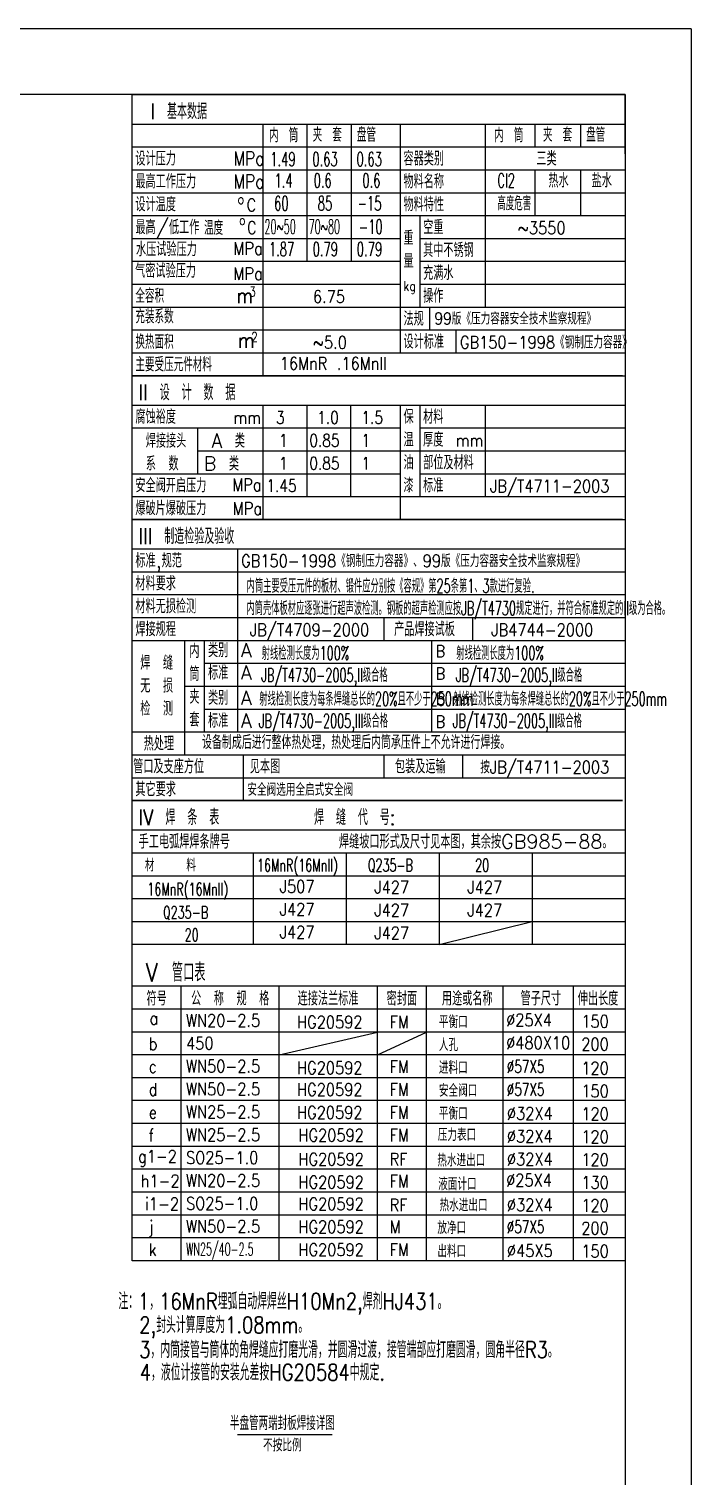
# Model space of a CAD drawing. Header units: millimetres. Extents: x 551 to 7679, y -1071 to 9852.
# Drawn here: x 5263 to 7679, y 4567 to 9852 of the extents above; entities that cross this region are included whole.
import ezdxf
from ezdxf.enums import TextEntityAlignment as Align

# ---------------------------------------------------------------- set-up
doc = ezdxf.new("R2010")
doc.units = ezdxf.units.MM
doc.header["$LTSCALE"] = 120
for name, color, linetype in [('1', 2, 'Continuous'), ('2', 1, 'Continuous'), ('2细线层', 4, 'Continuous'), ('图框层', 7, 'Continuous')]:
    doc.layers.add(name, color=color, linetype=linetype)
doc.styles.add('HZTXT', font='txt.shx', dxfattribs={"width": 0.75, "bigfont": 'gbcbig.shx'})
doc.styles.add('TH_GBDIM', font='romans.shx', dxfattribs={"width": 0.8, "bigfont": 'gbcbig.shx'})

msp = doc.modelspace()

# ---------------------------------------------------------------- linework, layer by layer
at = {"color": 1}
for p in [(5639.339, 9612), (7439.424, 9395.446)]:
    msp.add_line(p, (7439.424, 9612), dxfattribs=at)
msp.add_line((6760.144, 6509.056), (7099.808, 6592.597))
at = {"color": 3, "linetype": 'ByBlock'}
for p, q in [((6176.387, 6105.277), (6534.419, 6188.818)), ((6534.419, 6105.277), (6713.435, 6188.818))]:
    msp.add_line(p, q, dxfattribs=at)
at = {"layer": '1'}
for p, q in [((5639.339, 9504.59), (7439.424, 9504.59)), ((6116.715, 9504.59), (6116.715, 8585.642)), ((6277.182, 9504.59), (6277.182, 9003.346)), ((6438.512, 9504.59), (6438.512, 9003.346)), ((6617.959, 9504.59), (6617.959, 8669.182)), ((6928.254, 9504.59), (6928.254, 8836.264)), ((7109.338, 9504.59), (7109.338, 9421.05)), ((7275.423, 9504.59), (7275.423, 9421.05)), ((5639.339, 9421.05), (7439.424, 9421.05)), ((5639.339, 9337.509), (7439.424, 9337.509)), ((7109.338, 9337.509), (7109.338, 9170.427)), ((7275.423, 9337.509), (7275.423, 9170.427)), ((5639.339, 9253.968), (7439.424, 9253.968)), ((5639.339, 9170.427), (7439.424, 9170.427)), ((6689.566, 9170.427), (6689.566, 8836.264)), ((5639.339, 9086.886), (6617.959, 9086.886)), ((6689.566, 9086.886), (7439.424, 9086.886)), ((5639.339, 9003.346), (6617.959, 9003.346)), ((6689.566, 9003.346), (7439.424, 9003.346)), ((5639.339, 8919.805), (6617.959, 8919.805)), ((6689.566, 8919.805), (7439.424, 8919.805)), ((5639.339, 8836.264), (7439.424, 8836.264)), ((6725.369, 8836.264), (6725.369, 8752.723)), ((5639.339, 8752.723), (7439.424, 8752.723)), ((6820.844, 8752.723), (6820.844, 8669.182)), ((5639.339, 8669.182), (7439.424, 8669.182)), ((5639.339, 8478.232), (7439.424, 8478.232)), ((6116.715, 8478.232), (6116.715, 8060.528)), ((6277.182, 8478.232), (6277.182, 8144.069)), ((6436.183, 8478.232), (6436.183, 8144.069)), ((6617.959, 8478.232), (6617.959, 8060.528)), ((6689.566, 8478.232), (6689.566, 8144.069)), ((6928.254, 8478.232), (6928.254, 8144.069)), ((5639.339, 8394.691), (6617.959, 8394.691)), ((5878.027, 8394.691), (5878.027, 8227.61)), ((6689.566, 8394.691), (7439.424, 8394.691)), ((5878.027, 8311.15), (7439.424, 8311.15)), ((5639.339, 8227.61), (6617.959, 8227.61)), ((6689.566, 8227.61), (7439.424, 8227.61)), ((5639.339, 8144.069), (7439.424, 8144.069)), ((5639.339, 7953.118), (7439.424, 7953.118)), ((6024.322, 7953.118), (6024.322, 7284.792)), ((5639.339, 7869.578), (7439.424, 7869.578)), ((5639.339, 7786.037), (7439.424, 7786.037)), ((5639.339, 7702.496), (7439.424, 7702.496)), ((6558.287, 7702.496), (6558.287, 7618.955)), ((6881.911, 7702.496), (6881.911, 7618.955)), ((5639.339, 7618.955), (7439.424, 7618.955)), ((5830.289, 7618.955), (5830.289, 7201.251)), ((5901.895, 7618.955), (5901.895, 7284.792)), ((6731.873, 7618.955), (6731.873, 7284.792)), ((5901.895, 7535.414), (7439.424, 7535.414)), ((5830.289, 7451.874), (7439.424, 7451.874)), ((5901.895, 7368.333), (7439.424, 7368.333)), ((5639.339, 7284.792), (7439.424, 7284.792)), ((5639.339, 7201.251), (7439.424, 7201.251)), ((6045.108, 7201.251), (6045.108, 7034.17)), ((6558.287, 7201.251), (6558.287, 7117.71)), ((6844.713, 7201.251), (6844.713, 7117.71)), ((5639.339, 7117.71), (7439.424, 7117.71)), ((5639.339, 6926.76), (7439.424, 6926.76)), ((5639.339, 6843.219), (7439.424, 6843.219)), ((6080.911, 6843.219), (6080.911, 6509.056)), ((6420.528, 6843.219), (6420.528, 6509.056)), ((6760.144, 6843.219), (6760.144, 6509.056)), ((7099.76, 6843.219), (7099.76, 6509.056)), ((5639.339, 6759.678), (7439.424, 6759.678)), ((5639.339, 6676.138), (7439.424, 6676.138)), ((5639.339, 6592.597), (7439.424, 6592.597)), ((7439.424, 6509.056), (5639.339, 6509.056)), ((7439.424, 6355.9), (5639.339, 6355.9)), ((5818.355, 5353.409), (5818.355, 6355.9)), ((6176.387, 5353.409), (6176.387, 6355.9)), ((6534.419, 5353.409), (6534.419, 6355.9)), ((6713.435, 5353.409), (6713.435, 6355.9)), ((6993.548, 5353.409), (6993.548, 6355.9)), ((7250.483, 5353.409), (7250.483, 6355.9)), ((7439.424, 6272.359), (5639.339, 6272.359)), ((7439.424, 6188.818), (5639.339, 6188.818)), ((7439.424, 6105.277), (5639.339, 6105.277)), ((7439.424, 6021.737), (5639.339, 6021.737)), ((7439.424, 5938.196), (5639.339, 5938.196)), ((7439.424, 5854.655), (5639.339, 5854.655)), ((7439.424, 5771.114), (5639.339, 5771.114)), ((7439.424, 5687.573), (5639.339, 5687.573)), ((7439.424, 5604.032), (5639.339, 5604.032)), ((7439.424, 5520.491), (5639.339, 5520.491)), ((7439.424, 5436.95), (5639.339, 5436.95))]:
    msp.add_line(p, q, dxfattribs=at)
at = {"layer": '2'}
for p, q in [((5639.339, 8585.642), (5639.339, 9612)), ((7429.499, 8585.642), (5639.339, 8585.642)), ((5639.339, 8585.642), (7439.424, 8585.642)), ((5639.339, 8060.528), (5639.339, 8585.642)), ((5639.339, 7034.17), (5639.339, 8060.528)), ((7429.499, 8060.528), (5639.339, 8060.528)), ((5639.339, 8060.528), (7439.424, 8060.528)), ((5639.339, 7034.17), (7429.499, 7034.17)), ((7429.499, 7034.17), (5639.339, 7034.17)), ((5639.339, 6509.056), (5639.339, 7034.17)), ((5639.339, 5353.409), (5639.339, 6509.056)), ((7439.424, 5353.409), (5639.339, 5353.409)), ((6024.132, 4719.032), (6369.808, 4719.032))]:
    msp.add_line(p, q, dxfattribs=at)
at = {"layer": '2细线层'}
for q in [(551.424, 9852), (7679.424, -240)]:
    msp.add_line((7679.424, 9852), q, dxfattribs=at)
at = {"layer": '图框层'}
for q in [(791.424, 9612), (7439.424, 0)]:
    msp.add_line((7439.424, 9612), q, dxfattribs=at)

# ---------------------------------------------------------------- texts
at = {"layer": '1', "style": 'HZTXT'}
for s, height, width, p in [(' I 基本数据', 57.2851, 0.85, (5663.207, 9522.492)), ('内 筒', 51.3705, 0.8, (6139.39, 9438.144)), ('夹 套', 51.3705, 0.8, (6298.283, 9440.097)), ('盘管', 51.3706, 0.8, (6459.614, 9440.097)), ('内 筒', 51.3705, 0.8, (6960.855, 9438.144)), ('夹 套', 51.3705, 0.8, (7138.903, 9440.097)), ('盘管', 51.3706, 0.8, (7296.525, 9440.097)), ('MPa', 51.3705, 0.8, (6009.305, 9353.024)), ('1.49', 51.3706, 0.6, (6143.656, 9350.697)), ('0.63', 51.3705, 0.6, (6297.159, 9350.697)), ('0.63', 51.3705, 0.6, (6458.49, 9350.697)), ('MPa', 51.3705, 0.8, (6009.305, 9269.483)), ('1.4', 51.3705, 0.6, (6158.915, 9273.016)), ('0.6', 51.3705, 0.6, (6301.931, 9273.016)), ('0.6', 51.3705, 0.6, (6479.664, 9273.016)), ('Cl2', 51.3706, 0.6, (6972.415, 9273.016)), ('o', 35.135, 0.85, (6024.296, 9212.59)), ('C', 45.828, 0.85, (6057.043, 9185.942)), ('60', 51.3705, 0.6, (6157.73, 9189.475)), ('85', 51.3705, 0.6, (6317.147, 9189.475)), ('-15', 51.3705, 0.6, (6462.241, 9189.475)), ('高度危害', 51.3706, 0.6, (6972.415, 9189.475)), ('温度', 51.3705, 0.8, (5901.891, 9099.957)), ('o', 35.135, 0.85, (6029.541, 9136.498)), ('C', 45.828, 0.85, (6058.538, 9103.457)), ('20~50', 51.3705, 0.5, (6122.42, 9104.236)), ('70~80', 51.3705, 0.5, (6283.746, 9104.236)), ('-10', 51.3705, 0.6, (6466.88, 9104.236)), ('~3550', 45.8281, 0.85, (7047.598, 9102.401)), ('MPa', 45.8281, 0.85, (6009.305, 9027.393)), ('1.87', 51.3705, 0.6, (6138.76, 9022.393)), ('0.79', 51.3705, 0.6, (6298.178, 9022.393)), ('0.79', 51.3705, 0.6, (6459.509, 9022.393)), ('MPa', 45.8281, 0.85, (6009.305, 8935.32)), ('全容积', 51.3705, 0.8, (5651.273, 8851.779)), ('m', 54.994, 0.85, (6020.503, 8850.87)), ('3', 35.135, 0.85, (6065.674, 8874.748)), ('6.75', 45.8281, 0.85, (6299.524, 8851.514)), ('kg', 34.3711, 0.85, (6629.894, 8895.936)), ('充装系数', 51.3705, 0.8, (5651.273, 8776.344)), ('99版《压力容器安全技术监察规程》', 43.53669, 0.85, (6742.635, 8772.499)), ('换热面积', 51.3705, 0.8, (5651.273, 8683.641)), ('m', 54.994, 0.85, (6026.13, 8687.306)), ('2', 35.135, 0.85, (6073.177, 8708.972)), ('~5.0', 45.8281, 0.85, (6299.524, 8684.433)), ('GB150-1998《钢制压力容器》', 45.8281, 0.85, (6835.861, 8684.697)), ('主要受压元件材料', 51.3705, 0.8, (5651.273, 8601.156)), ('16MnR .16MnII', 45.8281, 0.85, (6178.25, 8607.602)), ('II 设 计 数 据', 57.2851, 0.85, (5663.207, 8496.134)), ('3', 45.828, 0.8, (6164.541, 8409.942)), ('1.0', 45.8281, 0.8, (6315.121, 8409.942)), ('1.5', 45.8281, 0.8, (6476.452, 8409.942)), ('mm', 45.8281, 0.85, (6009.305, 8410.206)), ('1', 45.828, 0.8, (6175.24, 8326.401)), ('0.85', 45.8281, 0.8, (6286.272, 8326.401)), ('1', 45.828, 0.8, (6476.452, 8326.401)), ('mm', 45.8281, 0.85, (6820.844, 8326.665)), ('1', 45.828, 0.8, (6175.24, 8242.86)), ('0.85', 45.8281, 0.8, (6286.272, 8242.86)), ('1', 45.828, 0.8, (6476.452, 8242.86)), ('MPa', 45.8281, 0.85, (6004.616, 8164.267)), ('1.45', 45.8281, 0.8, (6129.652, 8161.241)), ('JB/T4711-2003', 45.8281, 0.85, (6945.69, 8159.583)), ('MPa', 45.8281, 0.85, (6006.96, 8077.63)), ('III 制造检验及验收', 57.28512, 0.85, (5663.207, 7971.02)), ('GB150-1998《钢制压力容器》、99版《压力容器安全技术监察规程》', 45.8281, 0.85, (6037.24, 7886.672)), ('内筒主要受压元件的板材、锻件应分别按《容规》第25条第1、3款进行复验.', 50.229, 0.6, (6057.396, 7793.023)), ('内筒壳体板材应逐张进行超声波检测。钢板的超声检测应按JB/T4730规定进行，并符合标准规定的II级为合格。', 50.229, 0.6, (6056.748, 7711.66)), ('JB/T4709-2000', 45.8281, 0.85, (6068.977, 7634.47)), ('JB4744-2000', 45.8281, 0.85, (6950.114, 7634.47)), ('射线检测长度为100%', 50.229, 0.6, (6112.533, 7547.53)), ('B', 43.919, 0.85, (6747.698, 7557.544)), ('射线检测长度为100%', 50.229, 0.6, (6822.902, 7547.53)), ('JB/T4730-2005,II级合格', 50.229, 0.6, (6110.818, 7467.388)), ('B', 43.919, 0.85, (6747.698, 7475.661)), ('JB/T4730-2005,II级合格', 50.229, 0.6, (6821.186, 7467.388)), ('射线检测长度为每条焊缝总长的20%且不少于250mm', 50.22896, 0.6, (6103.806, 7380.448)), ('B', 43.919, 0.85, (6747.698, 7383.847)), ('射线检测长度为每条焊缝总长的20%且不少于250mm', 50.22896, 0.6, (6811.357, 7380.448)), ('JB/T4730-2005,III级合格', 50.229, 0.6, (6102.091, 7300.307)), ('JB/T4730-2005,III级合格', 50.229, 0.6, (6809.641, 7300.307)), ('B', 43.919, 0.85, (6747.698, 7300.307)), ('设备制成后进行整体热处理，热处理后内筒承压件上不允许进行焊接。', 50.22896, 0.85, (5894.427, 7222.226)), ('按JB/T4711-2003', 45.8281, 0.85, (6909.898, 7133.225)), ('安全阀选用全启式安全阀', 45.8281, 0.85, (6060.227, 7051.264)), ('IV 焊 条 表       焊 缝 代 号:', 57.28512, 0.85, (5663.207, 6944.662)), (' 材   料', 45.8281, 0.85, (5651.273, 6775.193)), ('16MnR(16MnII)', 45.8281, 0.65, (6095.036, 6775.124)), ('Q235-B', 45.8281, 0.65, (6499.626, 6775.193)), ('20', 45.8281, 0.65, (6891.523, 6775.193)), ('16MnR(16MnII)', 45.8281, 0.65, (5694.706, 6687.722)), ('J507', 45.8281, 0.85, (6178.036, 6697.445)), ('J427', 45.8281, 0.85, (6523.346, 6694.648)), ('J427', 45.8281, 0.85, (6863.009, 6694.648)), ('J427', 45.8281, 0.85, (6178.036, 6613.904)), ('Q235-B', 45.8281, 0.65, (5752.099, 6602.979)), ('J427', 45.8281, 0.85, (6523.346, 6611.108)), ('J427', 45.8281, 0.85, (6863.009, 6611.108)), ('20', 45.8281, 0.65, (5831.038, 6520.641)), ('J427', 45.8281, 0.85, (6178.036, 6530.363)), ('J427', 45.8281, 0.85, (6523.346, 6527.567)), (' V 管口表', 66.8326, 0.85, (5639.339, 6373.212)), ('a', 45.828, 0.85, (5703.074, 6215.982)), ('WN20-2.5', 45.8281, 0.85, (5836.256, 6208.34)), ('HG20592', 45.8281, 0.85, (6241.387, 6202.4)), ('FM', 45.8281, 0.85, (6579.219, 6202.4)), ('平衡口', 45.8281, 0.85, (6759.07, 6202.982)), ('%%c25X4', 45.8281, 0.85, (7004.541, 6209.811)), ('b', 45.828, 0.85, (5699.814, 6123.179)), ('450', 45.8281, 0.85, (5836.256, 6124.799)), ('人孔', 45.8281, 0.85, (6759.07, 6119.441)), ('%%c480X10', 45.8281, 0.85, (7004.541, 6126.27)), ('WN50-2.5', 45.8281, 0.85, (5836.256, 6041.258)), ('HG20592', 45.8281, 0.85, (6241.387, 6035.319)), ('FM', 45.8281, 0.85, (6579.219, 6039.317)), ('进料口', 45.8281, 0.85, (6759.07, 6035.901)), ('%%c57X5', 45.8281, 0.7, (7006.888, 6039.638)), ('c', 45.828, 0.85, (5699.814, 6039.638)), ('d', 45.828, 0.85, (5699.814, 5956.097)), ('WN50-2.5', 45.8281, 0.85, (5836.256, 5957.717)), ('HG20592', 45.8281, 0.85, (6241.387, 5955.776)), ('FM', 45.8281, 0.85, (6579.219, 5955.776)), ('安全阀口', 45.8281, 0.85, (6759.07, 5952.36)), ('%%c57X5', 45.8281, 0.7, (7006.888, 5956.097)), ('WN25-2.5', 45.8281, 0.85, (5836.256, 5874.177)), ('平衡口', 45.8281, 0.85, (6759.07, 5868.818)), ('e', 45.828, 0.85, (5699.814, 5872.557)), ('HG20592', 45.8281, 0.85, (6241.387, 5872.235)), ('FM', 45.8281, 0.85, (6579.219, 5872.235)), ('%%c32X4', 45.8281, 0.85, (7007.421, 5868.722)), ('f', 45.828, 0.85, (5699.814, 5789.016)), ('WN25-2.5', 45.8281, 0.85, (5836.256, 5790.636)), ('HG20592', 45.8281, 0.85, (6246.349, 5789.015)), ('FM', 45.8281, 0.85, (6579.219, 5789.016)), ('压力表口', 45.8281, 0.85, (6755.067, 5790.695)), ('%%c32X4', 45.8281, 0.85, (7007.421, 5785.181)), ('g1-2', 45.8281, 0.85, (5660.832, 5711.921)), ('SO25-1.0', 45.8281, 0.85, (5836.256, 5707.095)), ('HG20592', 45.8281, 0.85, (6246.349, 5701.154)), ('RF', 45.8281, 0.85, (6579.219, 5701.156)), ('热水进出口', 45.8281, 0.85, (6753.368, 5697.717)), ('%%c32X4', 45.8281, 0.85, (7007.421, 5701.639)), ('h1-2', 45.8281, 0.85, (5670.846, 5621.933)), ('WN20-2.5', 45.8281, 0.85, (5836.256, 5623.554)), ('HG20592', 45.8281, 0.85, (6246.349, 5617.614)), ('FM', 45.8281, 0.85, (6579.219, 5621.613)), ('液面计口', 45.8281, 0.85, (6756.553, 5611.012)), ('%%c25X4', 45.8281, 0.85, (7004.541, 5625.025)), ('i1-2', 45.8281, 0.85, (5686.89, 5538.392)), ('SO25-1.0', 45.8281, 0.85, (5836.256, 5540.013)), ('HG20592', 45.8281, 0.85, (6246.349, 5538.071)), ('RF', 45.8281, 0.85, (6579.219, 5534.073)), ('热水进出口', 45.8281, 0.85, (6761.45, 5533.933)), ('%%c32X4', 45.8281, 0.85, (7007.421, 5534.557)), ('j', 45.828, 0.85, (5699.814, 5454.851)), ('WN50-2.5', 45.8281, 0.85, (5836.256, 5456.472)), ('HG20592', 45.8281, 0.85, (6246.349, 5454.53)), ('M', 45.828, 0.85, (6579.219, 5454.531)), ('放净口', 45.8281, 0.85, (6753.61, 5451.499)), ('%%c57X5', 45.8281, 0.7, (7006.888, 5454.851)), ('k', 45.828, 0.85, (5699.814, 5371.31)), ('WN25/40-2.5', 45.82812, 0.56, (5836.256, 5372.93)), ('HG20592', 45.8281, 0.85, (6246.349, 5370.989)), ('FM', 45.8281, 0.85, (6579.219, 5370.99)), ('出料口', 45.8281, 0.85, (6753.61, 5365.59)), ('%%c45X5', 45.8281, 0.85, (7007.421, 5367.475))]:
    msp.add_text(s, height=height, dxfattribs=dict(at, width=width)).set_placement(p)
for s, height, p in [('设计压力', 51.3705, (5651.273, 9353.024)), ('容器类别', 51.3705, (6629.894, 9353.024)), ('三类', 51.3706, (7114.817, 9353.024)), ('最高工作压力', 51.3705, (5651.273, 9269.483)), ('物料名称', 51.3705, (6629.894, 9269.483)), ('热水 ', 51.3705, (7158.953, 9273.016)), ('盐水', 51.3705, (7316.575, 9273.016)), ('设计温度', 51.3705, (5651.273, 9185.942)), ('物料特性', 51.3705, (6629.894, 9185.942)), ('最高/低工作', 51.3705, (5651.273, 9102.401)), ('空重', 51.3705, (6701.5, 9102.401)), ('重', 51.371, (6629.894, 9063.018)), ('水压试验压力', 51.3705, (5653.618, 9021.956)), ('其中不锈钢', 51.3705, (6701.5, 9018.86)), ('气密试验压力', 51.3705, (5650.403, 8943.098)), ('量', 51.371, (6629.894, 8979.477)), ('充满水', 51.3705, (6701.5, 8935.32)), ('操作', 51.3705, (6701.5, 8851.779)), ('法规', 51.3705, (6629.894, 8768.238)), ('设计标准', 51.3705, (6629.894, 8684.697)), ('腐蚀裕度', 51.3705, (5651.273, 8410.206)), ('保', 51.371, (6629.894, 8410.206)), ('材料', 51.3705, (6701.5, 8410.206)), (' 焊接接头  A 类', 51.3706, (5643.396, 8322.732)), ('温', 51.371, (6629.894, 8326.665)), ('厚度', 51.3705, (6701.5, 8326.665)), ('油', 51.371, (6629.894, 8243.124)), ('部位及材料', 51.3705, (6701.5, 8243.124)), (' 系 数  B 类', 51.3705, (5643.396, 8239.191)), ('安全阀开启压力', 51.3705, (5651.273, 8159.583)), ('漆', 51.371, (6629.894, 8159.583)), ('标准', 51.3705, (6701.5, 8159.583)), ('爆破片爆破压力', 51.3705, (5651.273, 8076.043)), ('标准,规范', 51.3705, (5651.273, 7885.092)), ('材料要求', 51.3705, (5651.273, 7801.551)), ('材料无损检测', 51.3705, (5651.273, 7718.011)), ('焊接规程                产品焊接试板', 51.37052, (5651.273, 7634.47)), ('内', 51.371, (5848.29, 7554.444)), (' 类别 A                  ', 51.37052, (5870.767, 7557.544)), ('焊 缝', 51.3705, (5669.175, 7511.546)), ('筒', 51.371, (5848.29, 7470.903)), (' 标准 A                  ', 51.37052, (5870.767, 7475.661)), ('无 损', 51.3705, (5669.175, 7428.005)), ('检 测', 51.3705, (5669.175, 7344.464)), ('夹', 51.371, (5848.29, 7387.362)), (' 类别 A          ', 51.37052, (5870.767, 7383.847)), ('套', 51.371, (5848.29, 7303.822)), (' 标准 A       ', 51.37052, (5870.767, 7300.307)), ('热处理 ', 51.3705, (5681.705, 7216.766)), ('管口及支座方位              包装及运输', 51.37052, (5643.18, 7133.225)), ('见本图', 51.3705, (6068.977, 7133.225)), ('其它要求', 51.3705, (5651.273, 7049.684)), ('手工电弧焊焊条牌号        焊缝坡口形式及尺寸见本图，其余按GB985-88。', 51.37052, (5663.207, 6858.734))]:
    msp.add_text(s, height=height, dxfattribs=at).set_placement(p)
for s, p in [('符号', (5728.847, 6314.129)), ('公 称 规 格', (5997.371, 6314.129)), ('连接法兰标准', (6354.55, 6314.129)), ('密封面', (6623.927, 6314.129)), ('用途或名称', (6862.615, 6314.129)), ('管子尺寸', (7131.139, 6314.129)), ('伸出长度', (7339.991, 6314.129))]:
    msp.add_text(s, height=51.3705, dxfattribs=at).set_placement(p, align=Align.MIDDLE)
at = {"layer": '1', "style": 'HZTXT', "width": 0.85}
for s, p in [('150', (7329.052, 6227.899)), ('200', (7329.052, 6144.358)), ('120', (7329.052, 6056.803)), ('150', (7329.052, 5973.262)), ('120', (7329.052, 5889.721)), ('120', (7329.052, 5806.18)), ('120', (7329.052, 5722.639)), ('130', (7329.052, 5639.098)), ('120', (7329.052, 5555.557)), ('200', (7329.052, 5472.016)), ('150', (7329.052, 5388.475))]:
    msp.add_text(s, height=45.8281, dxfattribs=at).set_placement(p, align=Align.MIDDLE)
at = {"layer": '1', "color": 2, "style": 'TH_GBDIM', "width": 0.8}
for s, p in [('注：1，16MnR埋弧自动焊焊丝H10Mn2,焊剂HJ431。', (5589.111, 5175.698)), ('3，内筒接管与筒体的角焊缝应打磨光滑，并圆滑过渡，接管端部应打磨圆滑，圆角半径R3。', (5665.058, 4998.844)), ('4，液位计接管的安装允差按HG20584中规定.', (5667.175, 4916.124))]:
    msp.add_text(s, height=59.94588, dxfattribs=at).set_placement(p)
at = {"layer": '1', "style": 'HZTXT', "width": 0.85}
for s, height, p in [('半盘管两端封板焊接详图', 51.2, (6187.91, 4735.189)), ('不按比例', 46.08, (6187.91, 4657.109))]:
    msp.add_text(s, height=height, dxfattribs=at).set_placement(p, align=Align.CENTER)
at = {"layer": '2细线层', "color": 2, "style": 'TH_GBDIM', "width": 0.8}
msp.add_text('2,封头计算厚度为1.08mm。', height=59.94588, dxfattribs=at).set_placement((5665.506, 5089.281))

doc.saveas('drawing.dxf')
